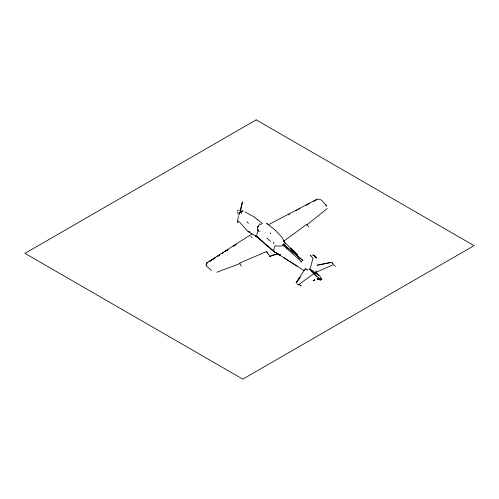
<?xml version="1.0" encoding="UTF-8"?>
<svg xmlns="http://www.w3.org/2000/svg" width="499" height="499" viewBox="0 0 499 499"><rect width="100%" height="100%" fill="white"/><g stroke="black" fill="none" stroke-linecap="round" stroke-linejoin="round"><path stroke-width="0.75" d="M252.001 233.944L256.268 236.177M206.087 263.934L206.736 266.397L211.52 270.433M259.867 231.548L259.96 231.093M300.635 261.726L301.752 261.913L283.413 245.52L283.675 245.271M284.274 245.028L284 244.522M257.933 231.23L257.852 231.53A16.286 7.067 -49.9 0 0 256.711 236.283L273.963 251.296L273.901 250.66A15.531 6.743 -49.9 0 1 274.675 246.575L275.261 245.708A13.454 6.468 -7.2 0 0 280.625 246.044L282.403 245.795A3.069 1.64 -7.7 0 0 283.257 245.421L283.245 244.978A1.272 1.035 58.3 0 1 283.264 244.179L283.769 245.059L283.307 244.148M257.39 226.92L257.328 226.658M261.819 223.833L258.8 225.292L257.515 228.155A3.624 2.745 85.1 0 0 257.465 228.785L257.478 229.072A2.707 2.246 40.7 0 0 257.578 229.546L257.69 230.101L257.665 229.777A2.408 2.008 40.1 0 0 257.964 230.307L258.133 230.918M257.64 227.6L257.796 227.107M283.276 244.136L303.03 260.578L283.158 244.242A1.272 1.035 58.3 0 0 283.145 245.015L283.345 245.464L283.875 245.152M258.557 229.69L258.201 231.324M270.714 232.933L270.458 233.551L270.583 233.245M258.008 226.59L258.158 226.265M307.446 270.003L307.864 269.391M239.183 213.453C239.932 212.368 241.797 210.048 243.094 211.364M296.113 282.577L305.17 268.924M296.225 282.871L300.173 277.219L298.87 279.116M296.244 282.889L297.997 280.369M316.965 276.546L309.854 269.485M240.256 212.137L242.321 210.946M237.836 210.834L237.979 210.491L237.786 210.865M283.426 241.422L306.448 224.506L306.879 224.899L327.25 208.488M240.724 211.719L241.154 211.414L240.842 211.626M241.217 211.601L240.761 211.919A2.433 1.054 -49.9 0 0 239.115 214.314M206.592 262.979L252.026 233.863M219.679 254.97L217.714 256.224L219.679 254.97M228.193 249.537L224.918 251.627L227.538 249.962M259.018 224.051L259.486 223.783M283.345 245.464L283.239 244.959M284.199 244.965L284.798 245.333M255.681 235.877L267.208 246.132M258.345 237.942L256.979 236.744M283.413 245.52L283.844 245.271M283.993 244.547L284.349 244.791A3.069 1.472 -3 0 0 284.892 244.354L285.06 243.493A13.454 6.468 -7.2 0 0 283.625 241.248M288.247 214.813L289.613 214.083M295.801 210.809L297.173 210.079M298.545 209.355L299.918 208.619M306.099 205.345L309.536 203.523M313.653 201.34L317.09 199.519M268.156 224.874L317.065 199.195M241.828 211.058L241.928 211.027M316.74 271.999L333.538 264.526A31.518 17.122 64.3 0 1 335.266 266.385M216.822 272.248L239.882 263.584L241.235 266.123M239.882 263.584L239.607 263.092L266.653 251.496A63.042 46.444 71.7 0 1 269.791 256.449L276.683 254.265L279.908 254.952L276.708 254.166M249.806 232.241L248.808 232.097L247.479 231.062M317.133 265.343L330.98 262.462L332.06 262.78M317.464 265.019L330.931 262.462M317.632 199.145L319.634 199.307L321.743 200.299L326.795 206.131L325.598 204.571M238.909 210.198L239.607 210.185M312.255 255.033L313.191 255.095L316.609 258.226M320.327 278.972L321.843 279.378M283.17 244.198L283.214 244.204A1.272 1.035 58.3 0 1 283.9 244.579M249.625 232.029L248.745 231.598L251.658 233.975M280.301 255.064L274.419 251.989M276.496 253.766L280.45 255.12M318.35 278.018A36.277 22.068 55.4 0 0 318.905 278.261L321.674 279.172L320.707 277.219A102.226 55.526 64.3 0 0 316.566 272.834M279.665 254.858L278.729 254.627A12.469 12.319 29.9 0 0 269.791 256.449M279.721 254.789L280.157 254.945M317.439 278.71L320.813 279.97L317.551 278.729L320.395 279.951L317.651 278.779L319.497 279.677M278.436 254.39L279.078 254.652M306.542 269.254L305.432 268.78L306.773 269.741M278.161 254.172L278.891 254.478M310.952 255.619L310.54 255.476L310.652 255.85M255.251 236.021L255.844 236.333M267.14 223.77L274.874 229.871M267.283 223.839L266.254 223.315M245.165 211.963L254.515 217.152M317.72 278.76L319.023 279.434M266.391 245.358L274.076 251.708L276.664 253.062M278.604 254.072L279.902 254.752M332.515 263.06L332.796 263.223M332.334 262.936L333.145 263.46M297.485 266.397L304.309 270.676M256.711 236.863L257.06 237.094M283.638 257.64L297.604 266.46L279.384 254.821M254.727 217.327L257.465 219.697M318.724 275.598L316.254 273.433M297.547 284.324L297.005 283.919M262.48 223.49L257.384 219.61M308.881 268.768L311.332 270.639A74.769 53.237 15.8 0 0 315.836 273.751A74.769 53.237 15.8 0 0 315.393 273.19M274.076 251.708L274.388 251.958M283.862 244.41L283.812 244.373A1.235 1.023 63.2 0 0 283.613 244.248M275.604 230.538L282.16 237.543L284.779 242.689M266.74 237.998L270.377 241.073M248.527 223.309L246.924 221.83M314.227 272.479L315.936 273.932M270.764 248.976L271.824 249.893M283.862 245.776L283.457 245.421M298.277 257.989L299.431 259.018M315.58 270.913L316.728 271.949M313.952 255.157L315.948 256.966M313.509 255.089L316.36 257.677M308.956 227.026L306.879 224.899M297.261 254.571L290.774 248.196L297.616 254.939M284.492 242.208L297.828 255.126M250.86 236.439L251.951 237.518M266.653 252.032L267.745 253.112M311.058 270.084L313.104 272.148M239.433 221.936L247.304 230.887M315.798 272.772L316.229 273.321L310.104 269.136L312.973 258.02L310.659 255.856M238.335 214.059L237.549 212.125M318.905 278.261A102.226 62.182 55.4 0 0 313.447 273.808L299.207 284.349A31.518 19.174 55.4 0 1 301.234 286.033A11.708 7.117 55.4 0 1 300.604 285.777M314.114 280.132A1.522 0.879 60 0 1 313.241 280.756M314.22 279.727A1.522 0.879 60 0 1 313.079 280.544M314.551 280.276A1.522 0.879 60 0 1 314.127 280.45M314.732 279.771A1.522 0.879 60 0 1 314.676 280.058M314.551 280.126A1.522 0.879 60 0 1 314.002 280.519M238.316 217.202A68.026 43.351 -25 0 0 237.462 220.951A9.044 5.763 -25 0 0 237.443 222.51L238.129 222.417A9.044 5.763 -25 0 0 238.834 220.764M238.534 216.447A68.026 43.351 -25 0 1 238.765 215.693M240.219 211.351A68.026 10.155 -69.1 0 1 241.734 204.153A9.044 1.347 -69.1 0 1 242.221 202.313L242.477 201.864A9.044 1.347 -69.1 0 1 242.252 203.243A68.026 10.155 -69.1 0 1 240.418 210.996M239.115 214.214A2.433 1.054 -49.9 0 1 241.217 211.507M241.647 211.308A2.433 1.054 -49.9 0 1 242.321 211.308M241.504 213.135L241.766 212.886L241.504 213.135M207.883 262.493L206.574 263.329L207.883 262.493M215.743 257.478L209.848 261.239L215.743 257.478M223.608 252.463L222.298 253.299L223.608 252.469M236.058 244.516L233.438 246.188L236.058 244.529M256.187 119.86L24.95 253.361L242.813 379.14L474.05 245.639L256.187 119.86M273.982 242.919L273.452 243.088L273.982 242.919M319.753 279.752L317.663 278.804L319.753 279.752M299.013 284.973L298.153 284.542L299.013 284.973M318.755 279.297L317.626 278.71L318.755 279.297M287.917 248.739L286.763 247.716L287.911 248.745M275.473 230.65L275.236 230.313L275.473 230.65M206.299 265.524L206.156 265.025L206.312 265.574"/></g></svg>
